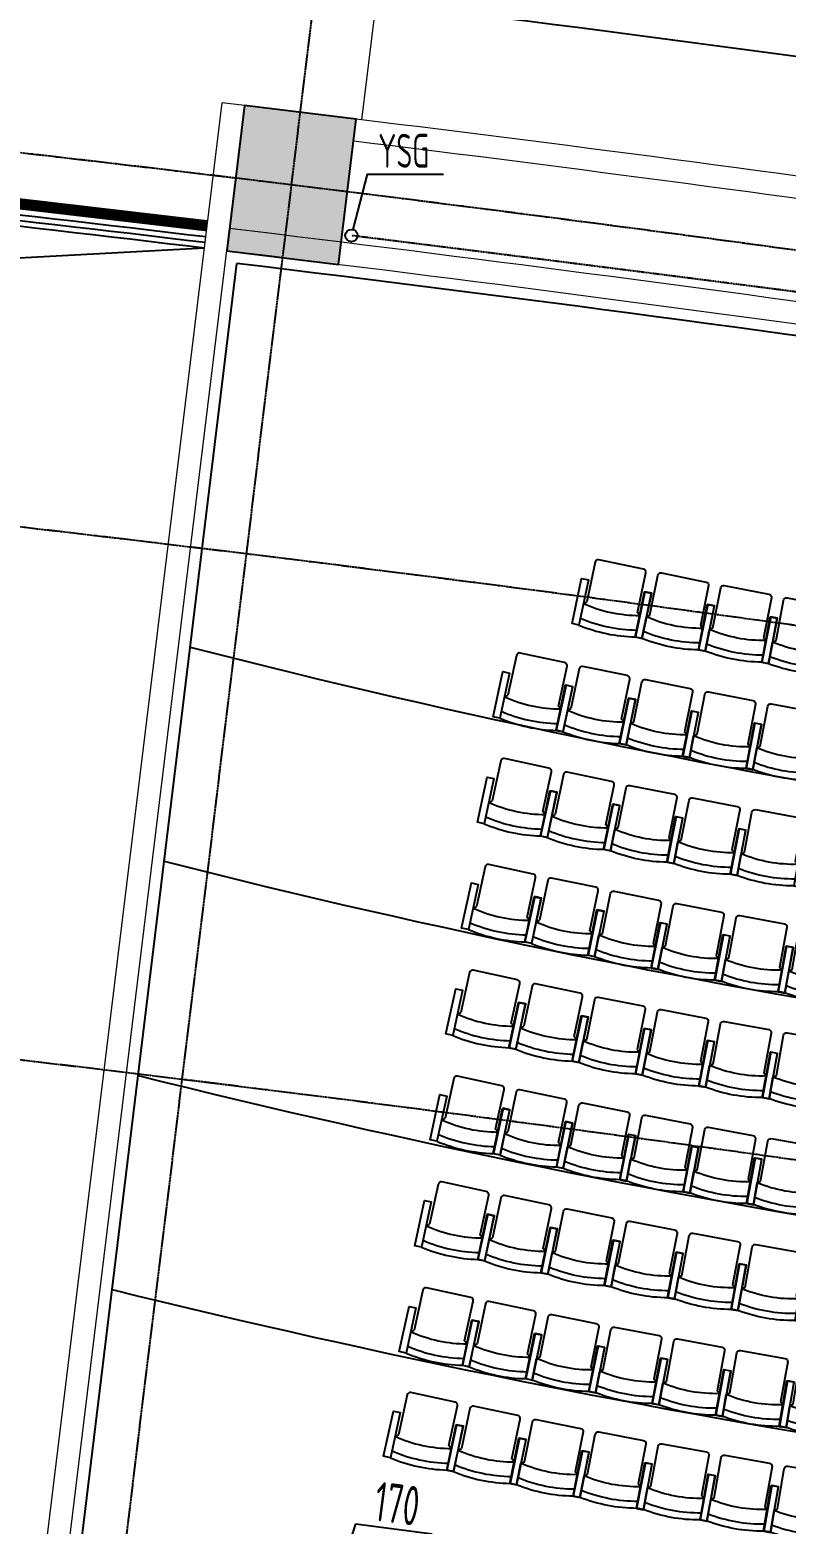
# Model space of a CAD drawing. Header units: millimetres. Extents: x 11515858 to 24947533, y -12784974 to -6116114.
# Drawn here: x 11814836 to 11821554, y -6391707 to -6378442 of the extents above; entities that cross this region are included whole.
import ezdxf
from ezdxf.enums import TextEntityAlignment as Align

# ---------------------------------------------------------------- set-up
doc = ezdxf.new("R2010")
doc.units = ezdxf.units.MM
doc.header["$LTSCALE"] = 10
for name, pattern in [('A2-RG-AXIS$0$CENTER', [2, 1.25, -0.25, 0.25, -0.25]), ('A2-RG-AXIS$0$DOTE', [2.4200000000000004, 2, -0.2, 0.02, -0.2]), ('A2-RI-F2$0$DASHDOT2', [0.5, 0.25, -0.125, 0, -0.125]), ('A2-RI-F2$0$DASHED2', [0.375, 0.25, -0.125])]:
    doc.linetypes.add(name, pattern=pattern)
for name, color, linetype in [('A2-RB-F2$0$A-DIMS-100', 1, 'Continuous'), ('A2-RD-F2$0$A-FURN-FIXT', 9, 'Continuous'), ('A2-RD-F2$0$A-STRS', 50, 'Continuous'), ('A2-RG-AXIS$0$A-GRID', 1, 'A2-RG-AXIS$0$CENTER'), ('A2-RI-F2$0$$0$AUDIT_D_120618114340-341', 1, 'Continuous'), ('A2-RI-F2$0$A-DOOR-ROLL', 2, 'A2-RI-F2$0$DASHED2'), ('A2-RI-F2$0$A-ROOF-DRAN', 175, 'Continuous'), ('A2-RI-F2$0$A-STRS', 50, 'Continuous'), ('A2-RI-F2$0$A-SYMB-AREA', 4, 'Continuous'), ('A2-RI-F2$0$A-SYMB-NAME', 4, 'Continuous'), ('A2-RI-F2$0$A-SYMB-VOID', 35, 'Continuous'), ('A2-RI-F2$0$an-door', 2, 'Continuous'), ('A2-RI-F2$0$an-flor-open', 3, 'Continuous'), ('A2-RS-F2$0$A-HATH-GRAY', 8, 'Continuous'), ('A2-RS-F2$0$A-WALL-CONC', 6, 'Continuous')]:
    doc.layers.add(name, color=color, linetype=linetype)
for name, color, linetype, lineweight in [('A2-RI-F2$0$A-ANNO-TEXT', 2, 'Continuous', 5), ('A2-RI-F2$0$A-FLOR-STRS', 2, 'Continuous', 5), ('A2-RI-F2$0$A-WALL', 7, 'Continuous', 5)]:
    doc.layers.add(name, color=color, linetype=linetype, lineweight=lineweight)
doc.styles.add('A2-RB-F2$0$XD2008', font='hzs.shx', dxfattribs={"width": 0.7, "bigfont": 'hztxt.shx'})
doc.styles.add('A2-RI-F2$0$ECADI', font='hzs.shx', dxfattribs={"width": 0.7, "bigfont": 'hztxt.shx'})
doc.dimstyles.new('A2-RB-F2$0$XD100$0', dxfattribs={"dimscale": 100, "dimtxt": 3.5, "dimasz": 1, "dimexe": 1, "dimexo": 2, "dimgap": 0.5, "dimtad": 1, "dimdec": 0, "dimdsep": 46, "dimtxsty": 'A2-RB-F2$0$XD2008', "dimblk1": 'A2-RB-F2$0$_ArchTick', "dimblk2": 'A2-RB-F2$0$_ArchTick', "dimsah": 1, "dimcen": 2.5, "dimclrt": 4, "dimaunit": 1, "dimadec": 0, "dimazin": 0, "dimtfac": 1, "dimtdec": 0, "dimtix": 1, "dimtmove": 1, "dimatfit": 3, "dimfxl": 0, "dimtolj": 1, "dimtzin": 0, "dimarcsym": 0})

# ---------------------------------------------------------------- blocks, each defined once
blk = doc.blocks.new('A2-RG-AXIS')
at = {"layer": 'A2-RG-AXIS$0$A-GRID', "linetype": 'A2-RG-AXIS$0$DOTE'}
blk.add_line((11813447.17114022, -6410192.83385189), (11818325.19021702, -6370289.902941668), dxfattribs=at)
for radius, end in [(323299.9999999902, 95.40764405079874), (316699.9999999902, 95.40764403072032), (313399.9999999902, 95.40764402400131), (308699.9999999902, 95.4076440106419), (304099.9999999902, 95.40764399720393)]:
    blk.add_arc((11778730.70926435, -6694178.721949182), radius, 75.58928463849298, end, dxfattribs=at)
blk = doc.blocks.new('A2-RB-F2$0$_ArchTick')
at = {"color": 0, "linetype": 'ByBlock', "const_width": 0.4}
blk.add_lwpolyline([(-0.5, -0.5), (0.5, 0.5)], dxfattribs=at)
blk = doc.blocks.new('*D1415')
at = {"layer": 'A2-RB-F2$0$A-DIMS-100', "color": 0, "lineweight": -2, "transparency": 16777216}
for p, q in [((11817542.49434174, -6392294.224955314), (11817730.67990808, -6391705.704039508)), ((11817730.67990808, -6391705.704039508), (11818408.2530033, -6391794.242986189)), ((11817371.68386632, -6392945.874175183), (11817471.23029985, -6392184.062705565)), ((11817540.12578814, -6392967.884598031), (11817639.67222168, -6392206.073128412)), ((11817458.27338083, -6392283.219743891), (11817626.71530266, -6392305.230166738))]:
    blk.add_line(p, q, dxfattribs=at)
at = {"layer": 'Defpoints', "color": 0, "transparency": 16777216}
for p in [(11817626.71530266, -6392305.230166738), (11817345.77002826, -6393144.188251833), (11817514.21195009, -6393166.19867468)]:
    blk.add_point(p, dxfattribs=at)
at = {"layer": 'A2-RB-F2$0$A-DIMS-100', "color": 0, "lineweight": -2, "transparency": 16777216, "xscale": 100, "yscale": 100, "zscale": 100}
for p, rotation in [((11817458.27338083, -6392283.219743891), 172.555301812599), ((11817626.71530266, -6392305.230166738), 352.555301812599)]:
    blk.add_blockref('A2-RB-F2$0$_ArchTick', p, dxfattribs=dict(at, rotation=rotation))
at = {"layer": 'A2-RB-F2$0$A-DIMS-100', "color": 4, "transparency": 16777216, "insert": (11818098.6195235, -6391526.870176618), "char_height": 350, "attachment_point": 5, "rotation": 352.555301812599, "style": 'A2-RB-F2$0$XD2008'}
blk.add_mtext('\\A1;170', dxfattribs=at)
blk = doc.blocks.new('A2-RD-F2$0$LEC-SEAT')
for p, q in [((-21, -0.8761491314508021), (-21, -8.01554912024585)), ((-21.00000000001455, -8.01554912024585), (-20, -8.744507682713447)), ((-20, -8.744507682713447), (-20, -21.93965517242032)), ((-2.25, -8.01554912024585), (-3.25, -8.744507682698895)), ((-3.25, -21.93965517242032), (-3.25, -8.744507682698895)), ((-19, -22.93965517242032), (-4.25, -22.93965517242032))]:
    blk.add_line(p, q)
for points in [[(-21, -0.8761491314508021), (-23.25, -0.8761491314508021), (-23.25, -15.8761491314508), (-21, -15.8761491314508)], [(-2.25, -0.8761491314508021), (0, -0.8761491314508021), (0, -15.8761491314508), (-2.25, -15.8761491314508)]]:
    blk.add_lwpolyline(points, close=True)
for centre, radius, start, end in [((-11.625, -50.59541755951068), 50.5954175595173, 79.32175774559357, 100.678242254391), ((-11.625, -50.64130033686524), 48.39130033686291, 78.82927160819938, 101.1707283917877), ((-11.625, -50.78023831768951), 43.78023831768208, 77.63505639583515, 102.3649436041496), ((-19, -21.93965517242032), 1, 180, 270), ((-4.25, -21.93965517242032), 1, 269.999999999999, 359.9999999999994)]:
    blk.add_arc(centre, radius, start, end)
blk = doc.blocks.new('A2-RD-F2')
at = {"layer": 'A2-RD-F2$0$A-STRS', "linetype": 'Continuous'}
for radius, start, end in [(77369.99999999999, 255.6008181643481, 266.6213380605789), (79269.99999999999, 255.7808187538024, 266.4986418250027), (81169.99999999999, 255.9523252283939, 266.3817109844599), (83069.99999999999, 256.1159264449316, 266.2701480408895)]:
    blk.add_arc((11835498.96545657, -6308981.510861381), radius, start, end, dxfattribs=at)
at = {"layer": 'A2-RD-F2$0$A-FURN-FIXT', "linetype": 'Continuous'}
for p, xscale, yscale, zscale, rotation in [((11819647.42755386, -6383736.636865673), 27.37254901960839, 27.37254901960839, 27.37254901960839, 168.1341564674605), ((11820832.16108014, -6383982.276855429), -27.37254901960839, 27.37254901960839, 27.37254901960838, 168.5641564672787), ((11821395.44327162, -6384090.236801109), -27.37254901960839, 27.37254901960838, 27.37254901960838, 168.9941564672784), ((11821958.94711272, -6384197.47279908), -27.37254901960839, 27.37254901960838, 27.37254901960838, 169.5141263773486), ((11818945.53187719, -6384563.237001323), 27.37254901960837, 27.37254901960837, 27.37254901960837, 167.7941263785461), ((11819506.32002361, -6384683.429226388), 27.37254901960835, 27.37254901960835, 27.37254901960835, 168.2241263779843), ((11820691.43781048, -6384927.20856117), -27.3725490196083, 27.3725490196083, 27.37254901960838, 168.6541263773486), ((11821254.88883383, -6385034.283868336), -27.37254901960887, 27.37254901960887, 27.37254901960838, 169.0841263773486), ((11821819.12757304, -6385137.127547286), -27.37254901960839, 27.37254901960838, 27.37254901960838, 169.5141263773486), ((11818806.26306783, -6385500.29873404), 27.37254901960838, 27.37254901960838, 27.37254901960838, 167.7941263779842), ((11819366.50048494, -6385623.083967653), 27.37254901960835, 27.37254901960835, 27.37254901960835, 168.2241263779843), ((11820551.61827182, -6385866.863302437), -27.3725490196083, 27.3725490196083, 27.37254901960838, 168.6541263773486), ((11821115.06929517, -6385973.9386096), -27.37254901960887, 27.37254901960887, 27.37254901960838, 169.0841263773486), ((11821679.30803437, -6386076.782288553), -27.37254901960839, 27.37254901960838, 27.37254901960838, 169.5141263773486), ((11818666.44353015, -6386439.953468611), 27.37254901960838, 27.37254901960838, 27.37254901960838, 167.7941263779842), ((11819226.68094726, -6386562.738702227), 27.37254901960835, 27.37254901960835, 27.37254901960835, 168.2241263779843), ((11820411.79873414, -6386806.518037011), -27.3725490196083, 27.3725490196083, 27.37254901960838, 168.6541263773486), ((11820975.24975749, -6386913.593344174), -27.37254901960887, 27.37254901960887, 27.37254901960838, 169.0841263773486), ((11821539.48849669, -6387016.437023127), -27.37254901960839, 27.37254901960838, 27.37254901960838, 169.5141263773486), ((11822104.48317186, -6387115.043281352), -27.37254901960838, 27.37254901960838, 27.37254901960838, 169.9441263773487), ((11818526.62399342, -6387379.608196731), 27.37254901960838, 27.37254901960838, 27.37254901960838, 167.7941263779842), ((11819086.86141052, -6387502.393430344), 27.37254901960835, 27.37254901960835, 27.37254901960835, 168.2241263779843), ((11820271.9791974, -6387746.172765127), -27.3725490196083, 27.3725490196083, 27.37254901960838, 168.6541263773486), ((11820835.43022075, -6387853.248072292), -27.37254901960887, 27.37254901960887, 27.37254901960838, 169.0841263773486), ((11821399.66895996, -6387956.091751246), -27.37254901960839, 27.37254901960838, 27.37254901960838, 169.5141263773486), ((11821964.66363512, -6388054.69800947), -27.37254901960838, 27.37254901960838, 27.37254901960838, 169.9441263773487), ((11818386.80445759, -6388319.262918592), 27.3725490196078, 27.3725490196078, 27.3725490196078, 167.7941263770094), ((11818947.04187469, -6388442.048152216), 27.37254901960844, 27.37254901960844, 27.37254901960844, 168.2241263770095), ((11820132.15966158, -6388685.827487015), -27.3725490196083, 27.3725490196083, 27.37254901960838, 168.6541263773486), ((11820695.61068494, -6388792.90279418), -27.37254901960887, 27.37254901960887, 27.37254901960838, 169.0841263773486), ((11821259.84942414, -6388895.746473134), -27.37254901960839, 27.37254901960838, 27.37254901960838, 169.5141263773486), ((11821824.8440993, -6388994.352731363), -27.37254901960838, 27.37254901960838, 27.37254901960838, 169.9441263773487), ((11818249.6079498, -6389259.32244178), 27.3725490196078, 27.3725490196078, 27.3725490196078, 167.7941263770094), ((11818809.8453669, -6389382.107675404), 27.37254901960844, 27.37254901960844, 27.37254901960844, 168.2241263770095), ((11819994.96315379, -6389625.887010205), -27.3725490196083, 27.3725490196083, 27.37254901960838, 168.6541263773486), ((11820558.41417715, -6389732.962317368), -27.37254901960887, 27.37254901960887, 27.37254901960838, 169.0841263773486), ((11821122.65291635, -6389835.805996322), -27.37254901960839, 27.37254901960838, 27.37254901960838, 169.5141263773486), ((11821687.64759151, -6389934.412254551), -27.37254901960838, 27.37254901960838, 27.37254901960838, 169.9441263773487), ((11818112.41408621, -6390199.363847141), 27.3725490196078, 27.3725490196078, 27.3725490196078, 167.7941263770094), ((11818672.65150332, -6390322.149080765), 27.37254901960844, 27.37254901960844, 27.37254901960844, 168.2241263770095), ((11819857.7692902, -6390565.928415566), -27.3725490196083, 27.3725490196083, 27.37254901960838, 168.6541263773486), ((11820421.22031355, -6390673.00372273), -27.37254901960887, 27.37254901960887, 27.37254901960838, 169.0841263773486), ((11820985.45905276, -6390775.847401683), -27.37254901960839, 27.37254901960838, 27.37254901960838, 169.5141263773486), ((11821550.45372792, -6390874.453659912), -27.37254901960838, 27.37254901960838, 27.37254901960838, 169.9441263773487), ((11822116.17251656, -6390968.816943562), -27.3725490196083, 27.3725490196083, 27.37254901960838, 170.3741263773487), ((11817973.32124067, -6391129.07826589), 27.3725490196078, 27.3725490196078, 27.3725490196078, 167.7941263770094), ((11818533.55865777, -6391251.863499514), 27.37254901960844, 27.37254901960844, 27.37254901960844, 168.2241263770095), ((11819718.67644466, -6391495.642834313), -27.3725490196083, 27.3725490196083, 27.37254901960838, 168.6541263773486), ((11820282.12746801, -6391602.718141478), -27.37254901960887, 27.37254901960887, 27.37254901960838, 169.0841263773486), ((11820846.36620722, -6391705.561820432), -27.37254901960839, 27.37254901960838, 27.37254901960838, 169.5141263773486), ((11821411.36088237, -6391804.16807866), -27.37254901960838, 27.37254901960838, 27.37254901960838, 169.9441263773487), ((11821977.07967101, -6391898.531362309), -27.3725490196083, 27.3725490196083, 27.37254901960838, 170.3741263773487)]:
    blk.add_blockref('A2-RD-F2$0$LEC-SEAT', p, dxfattribs=dict(at, xscale=xscale, yscale=yscale, zscale=zscale, rotation=rotation))
blk = doc.blocks.new('A2-RS-F2')
at = {"layer": 'A2-RS-F2$0$A-HATH-GRAY', "ltscale": 3}
h = blk.add_hatch(color=256, dxfattribs=at)
h.paths.add_polyline_path([(11780370.89755086, -6378132.782792893), (11781370.87417263, -6378139.55443527), (11781379.67800279, -6376839.580863897), (11780379.70138101, -6376832.809221519)])
h.paths.add_polyline_path([(11771295.27564643, -6378216.197546514), (11772295.03483666, -6378194.253035512), (11772266.5069368, -6376894.564468444), (11771266.73910292, -6376916.115187177)])
h.paths.add_polyline_path([(11789445.17112454, -6378310.198236045), (11790444.54168875, -6378345.673232787), (11790490.65924199, -6377046.489880169), (11789491.30265092, -6377010.621244233)])
h.paths.add_polyline_path([(11794061.0047061, -6377995.566527516), (11794659.76819639, -6378034.064633409), (11794711.10463453, -6377235.625744862), (11794112.34099576, -6377197.127629422)])
h.paths.add_polyline_path([(11762225.78675684, -6378559.980374771), (11763224.50359892, -6378509.337805177), (11763158.64822897, -6377210.610911016), (11762159.93138714, -6377261.253480596)])
h.paths.add_polyline_path([(11756053.80551852, -6378846.388261431), (11756851.28533311, -6378782.949240598), (11756756.11594025, -6377586.650439977), (11755958.63612566, -6377650.089460809)])
h.paths.add_polyline_path([(11801644.36177372, -6378461.795606661), (11802243.12541249, -6378500.293722101), (11802294.45800298, -6377701.854586166), (11801695.69264424, -6377663.356360138)])
h.paths.add_polyline_path([(11751557.17817626, -6379698.072632333), (11752354.64263653, -6379634.634832929), (11752219.84924088, -6377939.956459403), (11751422.36767903, -6378003.395619228)])
h.paths.add_polyline_path([(11807663.938267, -6379405.663604804), (11808460.48668476, -6379479.897142787), (11808571.83602485, -6378285.07346441), (11807775.31205818, -6378210.58898552)])
h.paths.add_polyline_path([(11816584.79090101, -6380403.180904732), (11817577.33728926, -6380525.051795942), (11817735.76549338, -6379234.740036699), (11816743.21910513, -6379112.869145487)])
h.paths.add_polyline_path([(11825579.43333334, -6381618.61778286), (11826568.15095204, -6381768.411835417), (11826762.88505011, -6380483.080985126), (11825774.1674314, -6380333.286932572)])
h.paths.add_polyline_path([(11793833.19719825, -6381538.642010352), (11794431.96253365, -6381577.140599572), (11794483.29897179, -6380778.701711025), (11793884.53533302, -6380740.203595584)])
h.paths.add_polyline_path([(11801416.57157933, -6382004.630992735), (11802015.33521809, -6382043.129108172), (11802066.67260773, -6381244.675421046), (11801467.90709214, -6381206.179634506)])
h.paths.add_polyline_path([(11834536.38714455, -6383084.909703042), (11835520.39295434, -6383263.035534266), (11835751.95442764, -6381983.822661661), (11834767.94861785, -6381805.696830438)])
h.paths.add_polyline_path([(11843441.66666962, -6384836.765730232), (11844420.1516999, -6385043.070307644), (11844688.34843555, -6383771.036819221), (11843709.86340527, -6383564.73224181)])
h.paths.add_polyline_path([(11849706.83636043, -6386047.736931622), (11850486.43372208, -6386227.435516321), (11850720.76188103, -6385255.226828801), (11849941.16451938, -6385075.5282441)])
h.paths.add_polyline_path([(11756691.25233044, -6386871.421345877), (11757488.58522136, -6386806.124043179), (11757394.49689512, -6385611.604180837), (11756597.01618588, -6385675.043272838)])
h.paths.add_polyline_path([(11752175.72783343, -6387473.59694193), (11752973.19705569, -6387410.158742406), (11752838.38898687, -6385715.512256448), (11752040.90920887, -6385778.95127437)])
h.paths.add_polyline_path([(11854131.93342455, -6387106.544216941), (11854911.53078619, -6387286.24280164), (11855145.85894511, -6386314.034114113), (11854366.2615835, -6386134.335529419)])
h.paths.add_polyline_path([(11793236.40739371, -6390820.55180971), (11793835.1729093, -6390859.047596249), (11793886.50367045, -6390060.697002236), (11793287.73815487, -6390022.201215696)])
h.paths.add_polyline_path([(11800819.82429774, -6391285.87943023), (11801418.58965648, -6391324.377656254), (11801469.92437464, -6390525.938657123), (11800871.16073588, -6390487.440541684)])
h.paths.add_polyline_path([(11847832.22910198, -6393825.331696717), (11848611.82641846, -6394005.030468771), (11848846.15462257, -6393032.821593896), (11848066.55726093, -6392853.123009195)])
h.paths.add_polyline_path([(11780263.22846494, -6394032.416479454), (11781263.20557429, -6394039.182631473), (11781272.00815791, -6392739.216306193), (11780272.03428096, -6392732.050787436)])
h.paths.add_polyline_path([(11771644.19337135, -6394112.368671072), (11772643.95256158, -6394090.42416007), (11772615.42466172, -6392790.735593002), (11771615.65682784, -6392812.286311734)])
h.paths.add_polyline_path([(11788881.00389713, -6394200.186132187), (11789880.37446134, -6394235.661128929), (11789926.49201458, -6392936.47777631), (11788927.13542351, -6392900.609140375)])
h.paths.add_polyline_path([(11793008.60330553, -6394363.630148089), (11793607.36694429, -6394402.128263529), (11793658.70338243, -6393603.689374982), (11793059.93974367, -6393565.191259542)])
h.paths.add_polyline_path([(11763031.00361343, -6394439.578159787), (11764029.72045525, -6394388.935590206), (11763963.86508529, -6393090.208696045), (11762965.14821984, -6393140.851266822)])
h.paths.add_polyline_path([(11757322.63369773, -6394796.642427704), (11758119.96658747, -6394731.345125102), (11758024.9493199, -6393536.901201904), (11757227.46861066, -6393600.340293904)])
h.paths.add_polyline_path([(11800592.0339871, -6394828.716624237), (11801190.79762586, -6394867.214739674), (11801242.13578398, -6394068.775961717), (11800643.37042524, -6394030.277735691)])
h.paths.add_polyline_path([(11852257.37197134, -6394883.948939756), (11853036.96933298, -6395063.647524455), (11853271.29749193, -6394091.438836934), (11852491.70013029, -6393911.740252233)])
h.paths.add_polyline_path([(11752786.32793951, -6395149.47954925), (11753583.80864874, -6395086.040457249), (11753449.00057824, -6393391.393950119), (11752651.519869, -6393454.83304212)])
h.paths.add_polyline_path([(11806188.54669958, -6395237.063407816), (11806985.09511734, -6395311.296945799), (11807096.44551313, -6394116.473366143), (11806299.92049076, -6394041.988788532)])
h.paths.add_polyline_path([(11814655.74438135, -6396185.997153974), (11815648.35495819, -6396307.344134583), (11815806.10207776, -6395016.948932264), (11814813.49150092, -6394895.601951655)])
h.paths.add_polyline_path([(11823197.50040783, -6397340.424610198), (11824186.21886505, -6397490.213128009), (11824380.9531505, -6396204.88311268), (11823392.23469328, -6396055.094594865)])
h.paths.add_polyline_path([(11831681.58349066, -6398728.63425007), (11832662.96621463, -6398920.686832826), (11832912.63254052, -6397644.883942458), (11831931.24981655, -6397452.831359704)])
h.paths.add_polyline_path([(11840163.98328786, -6400382.520731646), (11841142.46809188, -6400588.826382169), (11841410.66622259, -6399316.793187883), (11840432.18141856, -6399110.487537359)])
edge = h.paths.add_edge_path()
edge.add_arc((11772285.60305141, -6400549.445431401), 449.999988079071, 0, 360)
edge = h.paths.add_edge_path()
edge.add_arc((11789151.83263754, -6400663.663280121), 449.999988079071, 0, 360)
edge = h.paths.add_edge_path()
edge.add_arc((11763856.98280831, -6400855.585750488), 449.999988079071, 0, 360)
h.paths.add_polyline_path([(11845945.90122119, -6401651.554094728), (11846725.4625831, -6401831.244381424), (11846959.82680723, -6400859.04400699), (11846180.22944558, -6400679.345422289)])
edge = h.paths.add_edge_path()
edge.add_arc((11797575.54345276, -6401083.914876501), 449.999988079071, 0, 360)
edge = h.paths.add_edge_path()
edge.add_arc((11755440.6326134, -6401403.616570349), 450.5000114440918, 0, 360)
edge = h.paths.add_edge_path()
edge.add_arc((11805983.69034955, -6401745.883306344), 449.999988079071, 0, 360)
h.paths.add_polyline_path([(11850371.09177984, -6402709.973765338), (11851150.68914149, -6402889.672350037), (11851385.01730044, -6401917.463662516), (11850605.45593853, -6401737.773375819)])
edge = h.paths.add_edge_path()
edge.add_arc((11814369.38359124, -6402649.002032681), 449.999988079071, 0, 360)
edge = h.paths.add_edge_path()
edge.add_arc((11822725.677854, -6403792.543501194), 449.999988079071, 0, 360)
edge = h.paths.add_edge_path()
edge.add_arc((11831045.69198951, -6405175.540651114), 449.999988079071, 0, 360)
edge = h.paths.add_edge_path()
edge.add_arc((11839322.56812231, -6406796.880610892), 450.5000114440918, 0, 360)
edge = h.paths.add_edge_path()
edge.add_arc((11847549.46339929, -6408655.217578304), 450.5000114440918, 0, 360)
edge = h.paths.add_edge_path()
edge.add_arc((11780719.10251, -6400485.439439259), 449.999988079071, 0, 360)
at = {"layer": 'A2-RS-F2$0$A-WALL-CONC'}
blk.add_3dface([(11816584.79090101, -6380403.180904732), (11817577.33728926, -6380525.051795942), (11817735.76549338, -6379234.740036699), (11816743.21910513, -6379112.869145487)], dxfattribs=at)
blk = doc.blocks.new('A2-RI-F2$0$5erhfh')
at = {"layer": 'A2-RI-F2$0$A-SYMB-AREA', "style": 'A2-RI-F2$0$ECADI', "width": 0.7}
blk.add_attdef('340M2', text='', height=2.5, dxfattribs=at).set_placement((0, 1.25), align=Align.MIDDLE_LEFT)
at = {"layer": 'A2-RI-F2$0$A-SYMB-NAME', "style": 'A2-RI-F2$0$ECADI', "width": 0.7}
blk.add_attdef('CHINESENAME', (-12.29193252821193, 3.0875), '', height=4.5, dxfattribs=at)
blk = doc.blocks.new('A2-RI-F2$0$ysg')
at = {"layer": 'A2-RI-F2$0$A-ROOF-DRAN'}
blk.add_lwpolyline([(66357.26495276205, -8174.87739098724), (66485.92728480324, -7681.695010283031), (67162.03554695845, -7681.695010283031)], dxfattribs=at)
blk.add_circle((66343.38113627769, -8228.096181276254), 55, dxfattribs=at)
at = {"layer": 'A2-RI-F2$0$A-ROOF-DRAN', "linetype": 'A2-RI-F2$0$DASHED2'}
blk.add_arc((-33014.95818844251, -809265.2101760572), 807175.6547310214, 82.57098622933209, 82.92931014092784, dxfattribs=at)
at = {"layer": 'A2-RI-F2$0$A-ROOF-DRAN'}
ref = blk.add_blockref('A2-RI-F2$0$5erhfh', (67810.35847189277, -7933.905940141529), dxfattribs=dict(at, xscale=100, yscale=100, zscale=100))
ref.add_attrib('CHINESENAME', 'YSG', (66581.16521909088, -7625.15594002232), dxfattribs={"layer": 'A2-RI-F2$0$A-SYMB-NAME', "height": 300, "style": 'A2-RI-F2$0$ECADI', "width": 0.7})
blk = doc.blocks.new('A2-RB-F2')
at = {"layer": 'A2-RB-F2$0$A-DIMS-100'}
dim = blk.add_linear_dim(base=(11817626.71530266, -6392305.230166738), p1=(11817345.77002826, -6393144.188251833), p2=(11817514.21195009, -6393166.198674681), angle=352.5553018126804, dimstyle='A2-RB-F2$0$XD100$0', dxfattribs=at)
dim.commit()
dim.dimension.update_dxf_attribs({"geometry": '*D1415', "text_midpoint": (11817780.25842725, -6391712.182499021), "dimtype": 129})
blk = doc.blocks.new('A2-RI-F2')
at = {"layer": 'A2-RI-F2$0$$0$AUDIT_D_120618114340-341'}
blk.add_arc((11784313.89271128, -6653873.62682173), 277715.0316082324, 81.5656041674511, 83.05120585182185, dxfattribs=at)
at = {"layer": 'A2-RI-F2$0$A-ANNO-TEXT'}
blk.add_line((11817785.06991051, -6379240.744574025), (11818039.86355587, -6377156.494197489), dxfattribs=at)
at = {"layer": 'A2-RI-F2$0$A-DOOR-ROLL', "linetype": 'A2-RI-F2$0$DASHDOT2', "const_width": 100}
blk.add_lwpolyline([(11816411.5568157, -6380181.562363613, 0.004373796450402434), (11810912.66683821, -6379570.419282622), (11809483.61211542, -6394904.610663771, -0.004224857357742074), (11814543.22246422, -6395467.832226682)], format="xyb", dxfattribs=at)
at = {"layer": 'A2-RI-F2$0$A-SYMB-VOID', "ltscale": 500}
blk.add_lwpolyline([(11816387.11158586, -6380380.06378731), (11811715.25743848, -6380630.288968248), (11809701.12635733, -6394725.976779443)], dxfattribs=at)
at = {"layer": 'A2-RI-F2$0$A-WALL'}
for p, q in [((11814457.91932519, -6396161.81463005), (11816544.99127412, -6379088.529524977)), ((11816743.21910513, -6379112.869145487), (11816544.99127412, -6379088.529524977)), ((11815062.87656242, -6392861.242171757), (11816609.94749494, -6380205.433577263))]:
    blk.add_line(p, q, dxfattribs=at)
for centre, radius, start, end in [((11784313.89271128, -6653873.62682173), 276665.0316082324, 80.55392215674684, 83.061571164994), ((11783400.7470709, -6659605.673591156), 282269.0312699645, 80.60264574997368, 83.01817323098763), ((11778730.70926433, -6694178.721949469), 316250.0000002761, 80.79063077824723, 83.1208106398499), ((11778730.70926433, -6694178.721949469), 316050.0000002761, 80.73596419705925, 83.08461111568606)]:
    blk.add_arc(centre, radius, start, end, dxfattribs=at)
at = {"layer": 'A2-RI-F2$0$an-door'}
blk.add_line((11815183.44441088, -6392768.744775783), (11816672.88700692, -6380515.218098069), dxfattribs=at)
blk.add_arc((11778730.70926433, -6694178.721949469), 315950.0000002761, 80.3787395054785, 83.10275032213782, dxfattribs=at)
at = {"layer": 'A2-RI-F2$0$an-flor-open'}
for radius, start, end in [(316149.9999974206, 83.15708517656127, 84.14111968683326), (316099.9999974206, 83.15710517920984, 84.13197179561215), (316049.9999974206, 83.15712518818749, 84.12282099607923)]:
    blk.add_arc((11778730.70926461, -6694178.721946626), radius, start, end, dxfattribs=at)
for name, p in [('A2-RS-F2', (0, 0)), ('A2-RI-F2$0$ysg', (11751349.27291025, -6372040.322830725))]:
    blk.add_blockref(name, p)
at = {"layer": 'A2-RI-F2$0$A-FLOR-STRS'}
blk.add_blockref('A2-RG-AXIS', (0, 0), dxfattribs=at)
at = {"layer": 'A2-RI-F2$0$A-STRS', "linetype": 'Continuous'}
blk.add_blockref('A2-RB-F2', (0, 0), dxfattribs=at)

msp = doc.modelspace()

# ---------------------------------------------------------------- block references
for name in ['A2-RI-F2', 'A2-RB-F2', 'A2-RG-AXIS', 'A2-RS-F2', 'A2-RD-F2']:
    msp.add_blockref(name, (0, 0))

doc.saveas('drawing.dxf')
